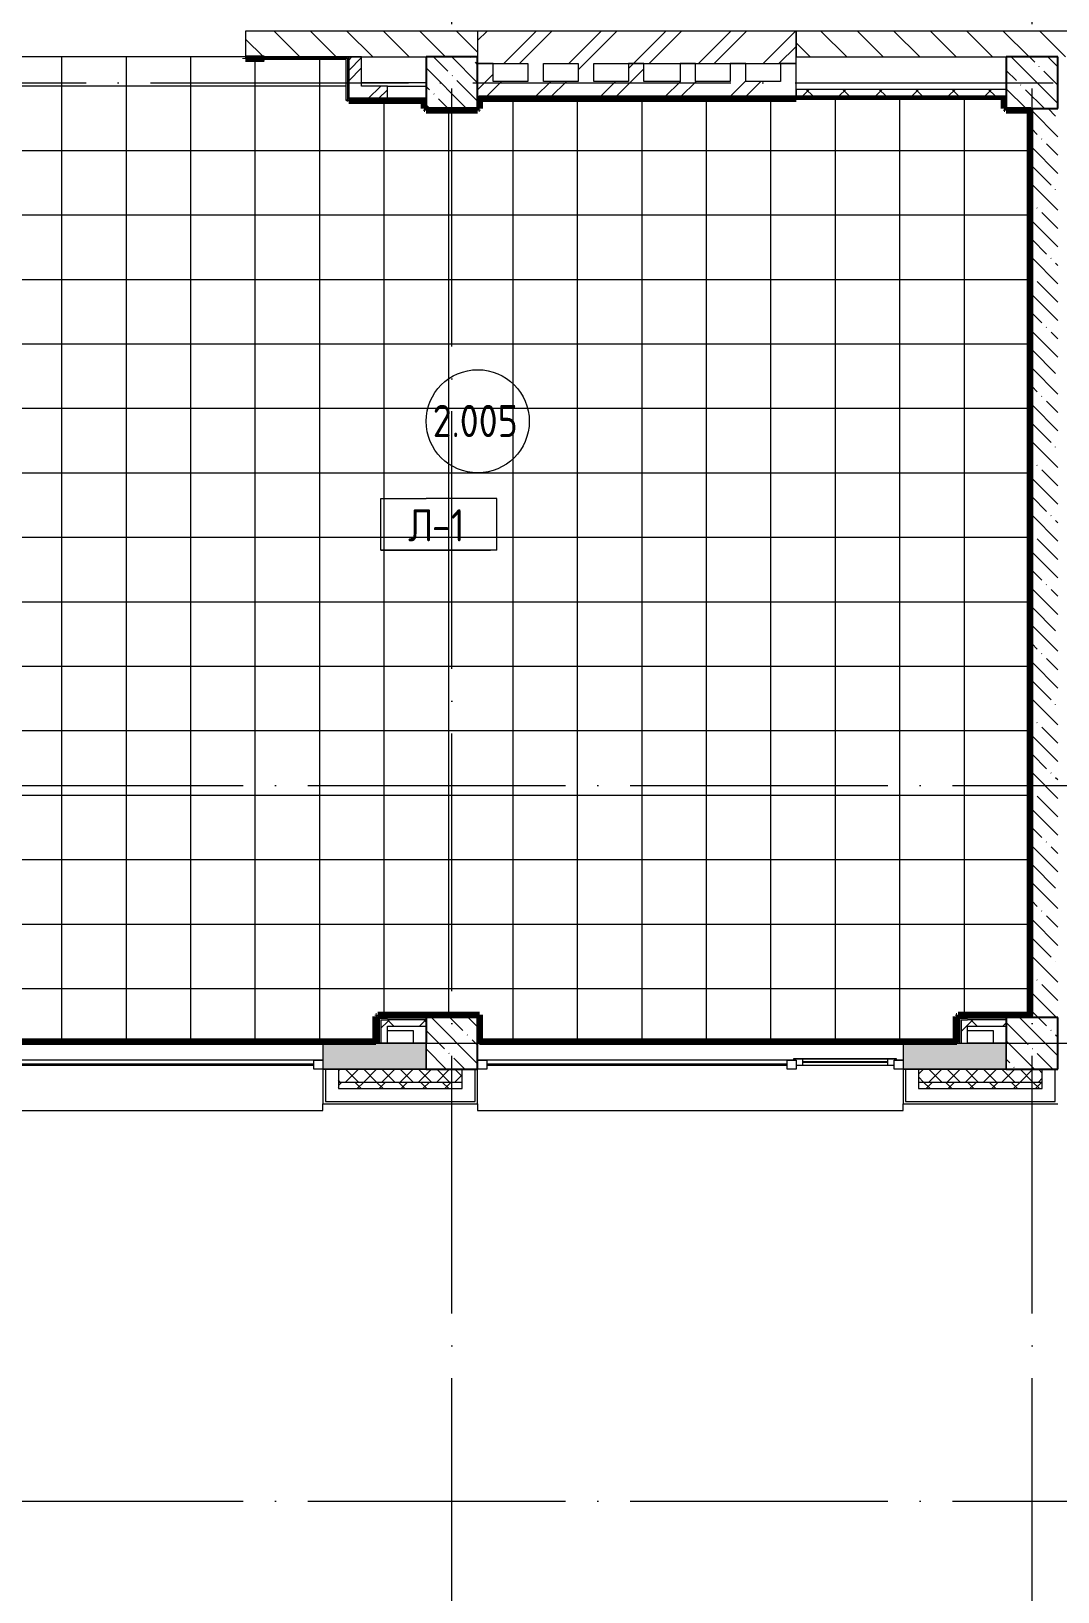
# Model space of a CAD drawing. Header units: millimetres. Extents: x 97 to 214665, y -4577 to 61202.
# Drawn here: x 104285 to 112248, y 39271 to 51375 of the extents above; entities that cross this region are included whole.
import ezdxf

# ---------------------------------------------------------------- set-up
doc = ezdxf.new("R2010")
doc.units = ezdxf.units.MM
doc.linetypes.add('ADSK_Линия сетки', pattern=[2500, 2000, -250, 0, -250])
for name, color, linetype, lineweight in [('A-AREA-____-IDEN', 2, 'Continuous', 20), ('A-FLOR-____-IDEN', 11, 'Continuous', 20), ('A-FLOR-____-OTLN', 192, 'Continuous', 9), ('A-FLOR-____-PATT', 8, 'Continuous', 9), ('A-GENM-____-MCUT', 13, 'Continuous', 9), ('A-GENM-____-OTLN', 13, 'Continuous', 9), ('A-GLAZ-____-MCUT', 151, 'Continuous', 9), ('A-GLAZ-____-OTLN', 151, 'Continuous', 9), ('A-WALL-____-MCUT', 113, 'Continuous', 9), ('A-WALL-____-PATT', 111, 'Continuous', 9), ('A-WALL-FNSH-MCUT', 113, 'Continuous', 9), ('I-WALL-____-OTLN', 2, 'Continuous', 9), ('S-COLS-____-MCUT', 52, 'Continuous', 9), ('S-COLS-____-OTLN', 52, 'Continuous', 9), ('S-GRID-____-OTLN', 1, 'Continuous', 9)]:
    doc.layers.add(name, color=color, linetype=linetype, lineweight=lineweight)
doc.styles.add('GOST Common', font='GOST_Common.ttf', dxfattribs={"width": 0.9, "height": 250})
pattern_1 = [(135, (0, 0), (-141.42136, -141.42136), [])]
pattern_2 = [(45, (0, 0), (-224.5064, 224.5064), []), (45, (79.38, 0), (0, 449.0128), []), (45, (-79.38, 0), (0, 449.0128), [])]
pattern_3 = [(135, (0, 0), (-142.5612, -142.5612), []), (135, (142.56, 0), (-142.5612, -142.5612), [252.016, -50.403, 3.353, -47.05])]
pattern_4 = [(45, (0, 0), (-251.4472, 251.4472), []), (45, (0, 381), (-251.4472, 251.4472), [])]
pattern_5 = [(45, (0, 0), (-141.42136, 141.42136), []), (135, (0, 0), (-141.42136, -141.42136), [])]

# ---------------------------------------------------------------- blocks, each defined once
blk = doc.blocks.new('Окно_СКБ_2Ст1 - Окно_СКБ_2Ст 3300_ОК2-29018968-О_АИ_ПП_4_200_Целиком')
at = {"layer": 'A-GLAZ-____-MCUT', "color": 90}
for p, q in [((-1650, -195), (-1650, -125)), ((-1650, -125), (-1580, -125)), ((-1580, -195), (-1650, -195)), ((-1580, -125), (-1580, -195)), ((750, -195), (750, -125)), ((750, -125), (820, -125)), ((820, -195), (750, -195)), ((820, -195), (800, -195)), ((800, -195), (800, -205)), ((800, -205), (1600, -205)), ((1600, -205), (800, -205)), ((820, -125), (820, -195)), ((1580, -155), (820, -155)), ((820, -155), (820, -195)), ((870, -205), (870, -155)), ((1530, -205), (1530, -155)), ((1580, -195), (1580, -125)), ((1580, -125), (1650, -125)), ((1580, -195), (1580, -155)), ((1650, -195), (1580, -195)), ((1600, -195), (1580, -195)), ((1600, -205), (1600, -195)), ((1650, -125), (1650, -195))]:
    blk.add_line(p, q, dxfattribs=at)
at = {"layer": 'A-GLAZ-____-MCUT', "color": 10, "lineweight": 5}
for p, q in [((750, -155), (-1580, -155)), ((750, -165), (-1580, -165)), ((870, -175), (1530, -175)), ((1530, -185), (870, -185))]:
    blk.add_line(p, q, dxfattribs=at)
at = {"layer": 'A-GLAZ-____-OTLN', "color": 10, "lineweight": 5}
for p, q in [((-1650, -195), (800, -195)), ((1600, -195), (1650, -195))]:
    blk.add_line(p, q, dxfattribs=at)
blk = doc.blocks.new('Окно_СКБ_2Ст1 - Окно_СКБ_2Ст 3400-29018936-О_АИ_ПП_4_200_Целиком')
at = {"layer": 'A-GLAZ-____-MCUT', "color": 90}
for p, q in [((-1650, -195), (-1650, -125)), ((-1650, -125), (-1580, -125)), ((-1580, -195), (-1650, -195)), ((-1580, -195), (-1600, -195)), ((-1600, -195), (-1600, -205)), ((-1600, -205), (-800, -205)), ((-800, -205), (-1600, -205)), ((-1580, -125), (-1580, -195)), ((-820, -155), (-1580, -155)), ((-1580, -155), (-1580, -195)), ((-1530, -205), (-1530, -155)), ((-870, -205), (-870, -155)), ((-820, -195), (-820, -125)), ((-820, -125), (-750, -125)), ((-820, -195), (-820, -155)), ((-750, -195), (-820, -195)), ((-800, -195), (-820, -195)), ((-800, -205), (-800, -195)), ((-750, -125), (-750, -195)), ((1580, -195), (1580, -125)), ((1580, -125), (1650, -125)), ((1650, -195), (1580, -195)), ((1650, -125), (1650, -195))]:
    blk.add_line(p, q, dxfattribs=at)
at = {"layer": 'A-GLAZ-____-MCUT', "color": 10, "lineweight": 5}
for p, q in [((-1530, -175), (-870, -175)), ((-870, -185), (-1530, -185)), ((1580, -155), (-750, -155)), ((1580, -165), (-750, -165))]:
    blk.add_line(p, q, dxfattribs=at)
at = {"layer": 'A-GLAZ-____-OTLN', "color": 10, "lineweight": 5}
for p, q in [((-1650, -195), (-1600, -195)), ((-800, -195), (1650, -195))]:
    blk.add_line(p, q, dxfattribs=at)
blk = doc.blocks.new('WNW_Отлив1 - Отлив_металлический 2-28598290-О_АИ_ПП_4_200_Целиком')
at = {"layer": 'A-GLAZ-____-OTLN', "color": 10, "lineweight": 5}
for p, q in [((1650, 320), (-1650, 320)), ((-1650, 320), (-1650, 270)), ((1650, 270), (1650, 320))]:
    blk.add_line(p, q, dxfattribs=at)
blk = doc.blocks.new('BSC_Колонна _Прямоугольная - 400x400-V46-О_АИ_ПП_4_200_Целиком')
at = {"layer": 'S-COLS-____-OTLN', "lineweight": 5}
h = blk.add_hatch(dxfattribs=at)
h.set_pattern_fill('FP_82', color=256, style=0, pattern_type=2)
h.set_pattern_definition([(135, (-50050, -50975), (-142.5619, -142.5619), []), (135, (-49907.44, -50975), (-142.5619, -142.5619), [252.016, -50.403, 3.353, -47.05])])
h.paths.add_polyline_path([(-200, -200), (200, -200), (200, 200), (-200, 200), (-200, -125)])
at = {"layer": 'S-COLS-____-MCUT', "color": 130, "lineweight": 25}
for p, q in [((200, 200), (-200, 200)), ((-200, 200), (-200, -122)), ((200, -200), (200, 200)), ((-200, -125), (-200, -200)), ((-200, -200), (200, -200))]:
    blk.add_line(p, q, dxfattribs=at)
blk = doc.blocks.new('BSC_Колонна _Прямоугольная - 400x400-V47-О_АИ_ПП_4_200_Целиком')
at = {"layer": 'S-COLS-____-OTLN', "lineweight": 5}
h = blk.add_hatch(dxfattribs=at)
h.set_pattern_fill('FP_83', color=256, style=0, pattern_type=2)
h.set_pattern_definition([(135, (-54550, -50975), (-142.5619, -142.5619), []), (135, (-54407.44, -50975), (-142.5619, -142.5619), [252.016, -50.403, 3.353, -47.05])])
h.paths.add_polyline_path([(-200, -200), (200, -200), (200, 200), (-200, 200)])
at = {"layer": 'S-COLS-____-MCUT', "color": 130, "lineweight": 25}
for p, q in [((200, 200), (-200, 200)), ((-200, 200), (-200, -200)), ((200, -200), (200, 200)), ((-200, -200), (200, -200))]:
    blk.add_line(p, q, dxfattribs=at)
blk = doc.blocks.new('ASML_АР_Отделка Люка - ВО Отделка люков_Грунтовка 0_Шпатлевка 0_Окраска 0_0-42467640-О_АИ_ПП_4_200_Целиком')
at = {"layer": 'A-GENM-____-MCUT', "color": 130, "lineweight": 25}
for p, q in [((150, 3), (-150, 3)), ((-150, 3), (-150, 0)), ((150, 0), (150, 3)), ((-150, 0), (150, 0))]:
    blk.add_line(p, q, dxfattribs=at)
blk = doc.blocks.new('0083_СОШ675_АР_R22_rvt-1-О_АИ_ПП_4_200_Целиком')
at = {"layer": 'A-WALL-____-PATT', "lineweight": 5}
h = blk.add_hatch(dxfattribs=at)
h.set_pattern_fill('FP_8', color=10, style=0, pattern_type=2)
h.set_pattern_definition(pattern_1)
h.paths.add_polyline_path([(50251, 51175), (50251, 51375), (48450, 51375), (48450, 51175), (50250, 51175)])
h.paths.add_polyline_path([(45771, 51175), (45950, 51175), (45950, 51375), (45771, 51375)])
h = blk.add_hatch(dxfattribs=at)
h.set_pattern_fill('FP_11', color=10, style=0, pattern_type=2)
h.set_pattern_definition(pattern_4)
h.paths.add_polyline_path([(52369, 51125), (52720, 51125), (52720, 51375), (50250, 51375), (50250, 51125), (51403, 51125)])
h = blk.add_hatch(dxfattribs=at)
h.set_pattern_fill('FP_8', color=10, style=0, pattern_type=2)
h.set_pattern_definition(pattern_1)
h.paths.add_polyline_path([(57260, 51175), (59250, 51175), (59250, 51375), (57260, 51375)])
h.paths.add_polyline_path([(54785, 51175), (55260, 51175), (55260, 51375), (52720, 51375), (52720, 51175), (54750, 51175)])
h = blk.add_hatch(dxfattribs=at)
h.set_pattern_fill('FP_15', color=10, style=0, pattern_type=2)
h.set_pattern_definition(pattern_2)
h.paths.add_polyline_path([(49350, 50850), (49350, 51175), (49250, 51175), (49250, 50850)])
h = blk.add_hatch(dxfattribs=at)
h.set_pattern_fill('FP_11', color=10, style=0, pattern_type=2)
h.set_pattern_definition(pattern_4)
h.paths.add_polyline_path([(50370, 50865), (50370, 51125), (50250, 51125), (50250, 50865)])
h = blk.add_hatch(dxfattribs=at)
h.set_pattern_fill('FP_11', color=10, style=0, pattern_type=2)
h.set_pattern_definition(pattern_4)
h.paths.add_polyline_path([(50760, 50985), (50760, 51125), (50640, 51125), (50640, 50985)])
h = blk.add_hatch(dxfattribs=at)
h.set_pattern_fill('FP_11', color=10, style=0, pattern_type=2)
h.set_pattern_definition(pattern_4)
h.paths.add_polyline_path([(51150, 50985), (51150, 51125), (51030, 51125), (51030, 50985)])
h = blk.add_hatch(dxfattribs=at)
h.set_pattern_fill('FP_11', color=10, style=0, pattern_type=2)
h.set_pattern_definition(pattern_4)
h.paths.add_polyline_path([(51540, 50985), (51540, 51125), (51420, 51125), (51420, 50985)])
h = blk.add_hatch(dxfattribs=at)
h.set_pattern_fill('FP_11', color=10, style=0, pattern_type=2)
h.set_pattern_definition(pattern_4)
h.paths.add_polyline_path([(52330, 50985), (52330, 51125), (52210, 51125), (52210, 50985)])
h = blk.add_hatch(dxfattribs=at)
h.set_pattern_fill('FP_11', color=10, style=0, pattern_type=2)
h.set_pattern_definition(pattern_4)
h.paths.add_polyline_path([(52720, 50865), (52720, 51125), (52600, 51125), (52600, 50865)])
h = blk.add_hatch(dxfattribs=at)
h.set_pattern_fill('FP_11', color=10, style=0, pattern_type=2)
h.set_pattern_definition(pattern_4)
h.paths.add_polyline_path([(50370, 50865), (52600, 50865), (52600, 50985), (50370, 50985)])
h = blk.add_hatch(dxfattribs=at)
h.set_pattern_fill('FP_15', color=10, style=0, pattern_type=2)
h.set_pattern_definition(pattern_2)
h.paths.add_polyline_path([(49550, 50850), (49550, 50950), (49350, 50950), (49350, 50850), (49470, 50850)])
h = blk.add_hatch(dxfattribs=at)
h.set_pattern_fill('FP_20', color=252, style=0, pattern_type=2)
h.set_pattern_definition(pattern_5)
h.paths.add_polyline_path([(52720, 50873), (54350, 50873), (54350, 50923), (52720, 50923)])
h = blk.add_hatch(dxfattribs=at)
h.set_pattern_fill('FP_31', color=10, style=0, pattern_type=2)
h.set_pattern_definition(pattern_3)
h.paths.add_polyline_path([(54550, 43725), (54750, 43725), (54750, 50775), (54550, 50775), (54550, 44004)])
h = blk.add_hatch(dxfattribs=at)
h.set_pattern_fill('FP_20', color=252, style=0, pattern_type=2)
h.set_pattern_definition(pattern_5)
h.paths.add_polyline_path([(49550, 43525), (49550, 43707), (49500, 43707), (49500, 43525)])
h = blk.add_hatch(dxfattribs=at)
h.set_pattern_fill('FP_20', color=252, style=0, pattern_type=2)
h.set_pattern_definition(pattern_5)
h.paths.add_polyline_path([(49850, 43657), (49850, 43707), (49550, 43707), (49550, 43657)])
h = blk.add_hatch(dxfattribs=at)
h.set_pattern_fill('FP_20', color=252, style=0, pattern_type=2)
h.set_pattern_definition(pattern_5)
h.paths.add_polyline_path([(54050, 43525), (54050, 43707), (54000, 43707), (54000, 43525)])
h = blk.add_hatch(dxfattribs=at)
h.set_pattern_fill('FP_20', color=252, style=0, pattern_type=2)
h.set_pattern_definition(pattern_5)
h.paths.add_polyline_path([(54050, 43657), (54350, 43657), (54350, 43707), (54050, 43707)])
h = blk.add_hatch(dxfattribs=at)
h.set_pattern_fill('FP_74', color=10, style=0, pattern_type=2)
h.set_pattern_definition([(50, (0, 0), (364.3679, -31.8783), [38.1, -419.1]), (355, (0, 0), (-70.4859, 382.1133), [30.48, -335.28]), (100.451, (30.36, -2.66), (293.885, 350.2334), [32.38, -356.18]), (46.184, (0, 101.6), (542.1585, -84.0858), [57.15, -628.65]), (96.636, (45.2, 94.6), (474.805, 494.8554), [48.57, -534.27]), (351.184, (0, 101.6), (474.8102, 494.85), [45.72, -502.92]), (21, (50.8, 76.2), (303.2285, -204.5305), [38.1, -419.1]), (326, (50.8, 76.2), (123.6039, 368.376), [30.48, -335.28]), (71.451, (76.07, 59.16), (426.8341, 163.8427), [32.38, -356.18]), (37.5, (0, 0), (6.17665, 169.11015), [16.764, -314.452, 16.764, -323.596, -336.55]), (37.5, (0, 0), (6.17665, 169.11015), [-671.576, 16.764, -319.786]), (7.5, (0, 0), (133.63888, 200.3615), [16.764, -177.292, 16.764, -306.832, -128.27]), (7.5, (0, 0), (133.63888, 200.3615), [-517.652, 16.764, -111.506]), (327.5, (-113.28, 0), (271.18182, -11.45836), [16.764, -110.236, 16.764, -379.476, -525.78]), (327.5, (-113.28, 0), (271.18182, -11.45836), [-523.24, 16.764, -509.016]), (317.5, (-164.08, 0), (296.2585, 50.85285), [16.764, -148.336, 16.764, -246.38, -373.38]), (317.5, (-164.08, 0), (296.2585, 50.85285), [-428.244, 16.764, -356.616])])
h.paths.add_polyline_path([(67170, 43325), (69050, 43325), (69050, 43525), (67050, 43525), (67050, 43325), (67070, 43325)])
h.paths.add_polyline_path([(64650, 43325), (65350, 43325), (65350, 43525), (64650, 43525)])
h.paths.add_polyline_path([(60830, 43325), (60850, 43325), (60850, 43525), (60150, 43525), (60150, 43325), (60730, 43325)])
h.paths.add_polyline_path([(62570, 43325), (63350, 43325), (63350, 43525), (62550, 43525), (62550, 43325)])
h.paths.add_polyline_path([(58070, 43325), (58850, 43325), (58850, 43525), (58050, 43525), (58050, 43325)])
h.paths.add_polyline_path([(54302, 43325), (54350, 43325), (54350, 43525), (53550, 43525), (53550, 43325), (53818, 43325)])
h.paths.add_polyline_path([(49850, 43325), (49850, 43525), (49050, 43525), (49050, 43325), (49470, 43325)])
h.paths.add_polyline_path([(44670, 43325), (45350, 43325), (45350, 43525), (44550, 43525), (44550, 43325), (44638, 43325)])
h.paths.add_polyline_path([(42850, 43325), (42850, 43525), (42150, 43525), (42150, 43325), (42830, 43325)])
h.paths.add_polyline_path([(40773, 43325), (40850, 43325), (40850, 43525), (40050, 43525), (40050, 43325), (40289, 43325)])
h.paths.add_polyline_path([(36350, 43325), (36750, 43325), (36750, 43525), (36350, 43525)])
h.paths.add_polyline_path([(35570, 43325), (35950, 43325), (35950, 43525), (35550, 43525), (35550, 43325)])
h.paths.add_polyline_path([(32075, 43325), (32250, 43325), (32250, 43525), (31450, 43525), (31450, 43325), (31592, 43325)])
h.paths.add_polyline_path([(27727, 43325), (27750, 43325), (27750, 43525), (26950, 43525), (26950, 43325), (27630, 43325)])
h.paths.add_polyline_path([(23250, 43325), (23250, 43525), (22450, 43525), (22450, 43325), (23230, 43325)])
h.paths.add_polyline_path([(24730, 43325), (24850, 43325), (24850, 43525), (24150, 43525), (24150, 43325), (24270, 43325)])
h.paths.add_polyline_path([(18730, 43325), (18750, 43325), (18750, 43525), (17950, 43525), (17950, 43325), (18630, 43325)])
h.paths.add_polyline_path([(13450, 43325), (14250, 43325), (14250, 43525), (13450, 43525)])
h.paths.add_polyline_path([(9730, 43325), (9750, 43325), (9750, 43525), (8950, 43525), (8950, 43325), (9630, 43325)])
h.paths.add_polyline_path([(6467, 43325), (6850, 43325), (6850, 43525), (6150, 43525), (6150, 43325), (6270, 43325)])
h.paths.add_polyline_path([(5018, 43325), (5250, 43325), (5250, 43525), (4450, 43525), (4450, 43325), (4534, 43325)])
h.paths.add_polyline_path([(750, 43325), (750, 43525), (200, 43525), (200, 43325), (730, 43325)])
h = blk.add_hatch(dxfattribs=at)
h.set_pattern_fill('FP_7', color=10, style=0, pattern_type=2)
h.set_pattern_definition([(135, (0, 0), (-84.85281, -84.85281), []), (225, (0, 0), (84.85281, -84.85281), [])])
h.paths.add_polyline_path([(69050, 43175), (69150, 43175), (69150, 43225), (67170, 43225), (67170, 43175), (68797, 43175)])
h.paths.add_polyline_path([(65230, 43175), (65230, 43225), (64770, 43225), (64770, 43175)])
h.paths.add_polyline_path([(63630, 43175), (63630, 43225), (62670, 43225), (62670, 43175)])
h.paths.add_polyline_path([(60730, 43175), (60730, 43225), (60270, 43225), (60270, 43175)])
h.paths.add_polyline_path([(59130, 43175), (59130, 43225), (58170, 43225), (58170, 43175)])
h.paths.add_polyline_path([(54630, 43175), (54630, 43225), (53670, 43225), (53670, 43175)])
h.paths.add_polyline_path([(50130, 43175), (50130, 43225), (49170, 43225), (49170, 43175)])
h.paths.add_polyline_path([(44670, 43175), (45630, 43175), (45630, 43225), (44670, 43225)])
h.paths.add_polyline_path([(42730, 43175), (42730, 43225), (42270, 43225), (42270, 43175)])
h.paths.add_polyline_path([(41130, 43175), (41130, 43225), (40170, 43225), (40170, 43175), (40773, 43175)])
h.paths.add_polyline_path([(36630, 43175), (36630, 43225), (35670, 43225), (35670, 43175)])
h.paths.add_polyline_path([(32130, 43175), (32130, 43225), (31170, 43225), (31170, 43175)])
h.paths.add_polyline_path([(26670, 43175), (27630, 43175), (27630, 43225), (26670, 43225)])
h.paths.add_polyline_path([(24270, 43175), (24730, 43175), (24730, 43225), (24270, 43225)])
h.paths.add_polyline_path([(23130, 43175), (23130, 43225), (22170, 43225), (22170, 43175)])
h.paths.add_polyline_path([(17670, 43175), (18630, 43175), (18630, 43225), (17670, 43225)])
h.paths.add_polyline_path([(13715, 43175), (14130, 43175), (14130, 43225), (13170, 43225), (13170, 43175)])
h.paths.add_polyline_path([(9630, 43175), (9630, 43225), (8670, 43225), (8670, 43175)])
h.paths.add_polyline_path([(6730, 43175), (6730, 43225), (6270, 43225), (6270, 43175)])
h.paths.add_polyline_path([(4170, 43175), (5130, 43175), (5130, 43225), (4170, 43225)])
h.paths.add_polyline_path([(630, 43175), (630, 43225), (-350, 43225), (-350, 43175)])
h = blk.add_hatch(dxfattribs=at)
h.set_pattern_fill('FP_21', color=10, style=0, pattern_type=2)
h.set_pattern_definition([(45, (0, 0), (-70.71068, 70.71068), []), (135, (0, 0), (-70.71068, -70.71068), [])])
h.paths.add_polyline_path([(69150, 43225), (69150, 43325), (67170, 43325), (67170, 43225), (68797, 43225)])
h.paths.add_polyline_path([(64770, 43225), (65230, 43225), (65230, 43325), (64770, 43325), (64770, 43281)])
h.paths.add_polyline_path([(63630, 43225), (63630, 43325), (62670, 43325), (62670, 43225)])
h.paths.add_polyline_path([(60730, 43225), (60730, 43325), (60270, 43325), (60270, 43225)])
h.paths.add_polyline_path([(59130, 43225), (59130, 43325), (58170, 43325), (58170, 43225)])
h.paths.add_polyline_path([(54630, 43225), (54630, 43325), (53670, 43325), (53670, 43225)])
h.paths.add_polyline_path([(49170, 43225), (50130, 43225), (50130, 43325), (49170, 43325), (49170, 43281)])
h.paths.add_polyline_path([(45630, 43225), (45630, 43325), (44670, 43325), (44670, 43225)])
h.paths.add_polyline_path([(42270, 43225), (42730, 43225), (42730, 43325), (42270, 43325), (42270, 43281)])
h.paths.add_polyline_path([(41130, 43225), (41130, 43325), (40170, 43325), (40170, 43225), (40773, 43225)])
h.paths.add_polyline_path([(35670, 43225), (36630, 43225), (36630, 43325), (35670, 43325), (35670, 43281)])
h.paths.add_polyline_path([(32130, 43225), (32130, 43325), (31170, 43325), (31170, 43225)])
h.paths.add_polyline_path([(26670, 43225), (27630, 43225), (27630, 43325), (26670, 43325), (26670, 43281)])
h.paths.add_polyline_path([(24270, 43225), (24730, 43225), (24730, 43325), (24270, 43325), (24270, 43281)])
h.paths.add_polyline_path([(23130, 43225), (23130, 43325), (22170, 43325), (22170, 43225)])
h.paths.add_polyline_path([(17670, 43225), (18630, 43225), (18630, 43325), (17670, 43325), (17670, 43281)])
h.paths.add_polyline_path([(14130, 43225), (14130, 43325), (13170, 43325), (13170, 43225), (13715, 43225)])
h.paths.add_polyline_path([(9630, 43225), (9630, 43325), (8670, 43325), (8670, 43225)])
h.paths.add_polyline_path([(5130, 43225), (5130, 43325), (4170, 43325), (4170, 43225)])
h.paths.add_polyline_path([(6270, 43225), (6730, 43225), (6730, 43325), (6270, 43325), (6270, 43281)])
h.paths.add_polyline_path([(630, 43225), (630, 43325), (-300, 43325), (-300, 43225)])
at = {"layer": 'S-COLS-____-OTLN', "lineweight": 5}
h = blk.add_hatch(dxfattribs=at)
h.set_pattern_fill('FP_31', color=256, style=0, pattern_type=2)
h.set_pattern_definition(pattern_3)
h.paths.add_polyline_path([(49850, 43325), (50250, 43325), (50250, 43725), (49850, 43725), (49850, 43525)])
h = blk.add_hatch(dxfattribs=at)
h.set_pattern_fill('FP_31', color=256, style=0, pattern_type=2)
h.set_pattern_definition(pattern_3)
h.paths.add_polyline_path([(54350, 43325), (54750, 43325), (54750, 43725), (54350, 43725), (54350, 43525)])
at = {"layer": 'A-FLOR-____-OTLN', "color": 90}
for p, q in [((49850, 50975), (49350, 50975)), ((49550, 43625), (49750, 43625)), ((49750, 43625), (49750, 43525)), ((54050, 43625), (54250, 43625)), ((54250, 43625), (54250, 43525)), ((49750, 43525), (49550, 43525)), ((54250, 43525), (54050, 43525))]:
    blk.add_line(p, q, dxfattribs=at)
at = {"layer": 'A-WALL-____-MCUT', "color": 50, "lineweight": 13}
for p, q in [((50251, 51375), (48450, 51375)), ((48450, 51375), (48450, 51175)), ((52720, 51375), (50250, 51375)), ((50250, 51375), (50250, 51175)), ((50251, 51175), (50251, 51375)), ((55260, 51375), (52720, 51375)), ((52720, 51375), (52720, 51175)), ((52720, 51125), (52720, 51375)), ((48450, 51175), (49850, 51175)), ((49350, 51175), (49250, 51175)), ((49250, 51175), (49250, 50850)), ((49350, 50950), (49350, 51175)), ((50370, 51125), (50250, 51125)), ((50250, 51125), (50640, 51125)), ((50370, 50985), (50370, 51125)), ((50640, 51125), (50640, 50985)), ((50760, 50985), (50760, 51125)), ((50760, 51125), (51030, 51125)), ((51030, 51125), (51030, 50985)), ((51150, 50985), (51150, 51125)), ((51150, 51125), (52720, 51125)), ((51540, 51125), (51420, 51125)), ((51420, 51125), (51420, 50985)), ((51540, 50985), (51540, 51125)), ((51940, 51125), (51820, 51125)), ((51820, 51125), (51820, 50985)), ((51940, 50985), (51940, 51125)), ((52330, 51125), (52210, 51125)), ((52210, 51125), (52210, 50985)), ((52330, 50985), (52330, 51125)), ((52720, 51125), (52600, 51125)), ((52600, 51125), (52600, 50985)), ((52720, 51175), (54350, 51175)), ((52720, 50865), (52720, 51125)), ((50640, 50985), (50370, 50985)), ((51030, 50985), (50760, 50985)), ((51420, 50985), (51150, 50985)), ((51820, 50985), (51540, 50985)), ((52210, 50985), (51940, 50985)), ((52600, 50985), (52330, 50985)), ((49250, 50850), (49350, 50850)), ((49550, 50950), (49350, 50950)), ((49350, 50850), (49550, 50850)), ((49550, 50853), (49550, 50950)), ((50250, 50865), (50370, 50865)), ((50370, 50865), (52600, 50865)), ((52600, 50865), (52720, 50865)), ((54350, 50923), (52720, 50923)), ((52720, 50923), (52720, 50873)), ((52720, 50873), (54350, 50873)), ((54550, 50775), (54550, 43725)), ((49500, 43707), (49500, 43525)), ((49500, 43707), (49550, 43707)), ((49850, 43707), (49550, 43707)), ((49850, 43657), (49850, 43707)), ((54000, 43707), (54000, 43525)), ((54000, 43707), (54050, 43707)), ((54350, 43707), (54050, 43707)), ((54350, 43657), (54350, 43707)), ((54550, 43725), (54750, 43725)), ((49550, 43525), (49550, 43657)), ((49550, 43657), (49850, 43657)), ((54050, 43525), (54050, 43657)), ((54050, 43657), (54350, 43657)), ((49850, 43525), (49050, 43525)), ((49050, 43525), (49050, 43325)), ((49500, 43525), (49550, 43525)), ((53975, 43525), (53550, 43525)), ((53550, 43525), (53550, 43325)), ((53975, 43525), (53987, 43525)), ((53987, 43525), (54000, 43525)), ((54350, 43525), (54050, 43525)), ((49070, 43325), (49050, 43325)), ((49050, 43325), (49070, 43325)), ((49170, 43325), (49070, 43325)), ((49070, 43325), (49170, 43325)), ((49850, 43325), (49170, 43325)), ((49170, 43325), (49850, 43325)), ((53570, 43325), (53550, 43325)), ((53550, 43325), (53570, 43325)), ((53670, 43325), (53570, 43325)), ((53570, 43325), (53670, 43325)), ((54350, 43325), (53670, 43325)), ((53670, 43325), (54350, 43325))]:
    blk.add_line(p, q, dxfattribs=at)
at = {"layer": 'A-WALL-____-MCUT', "color": 10, "lineweight": 5}
for p, q in [((52720, 50860), (54350, 50860)), ((49487, 43720), (49487, 43525)), ((49487, 43720), (49500, 43720)), ((49500, 43720), (49550, 43720)), ((49850, 43720), (49550, 43720)), ((53987, 43720), (53987, 43525)), ((53987, 43720), (54000, 43720)), ((54000, 43720), (54050, 43720)), ((54350, 43720), (54050, 43720)), ((49850, 43325), (49850, 43525)), ((54000, 43525), (54050, 43525)), ((54350, 43325), (54350, 43525)), ((49070, 43325), (49070, 43075)), ((49170, 43325), (49170, 43225)), ((49170, 43225), (49170, 43175)), ((49170, 43225), (50130, 43225)), ((50130, 43225), (50130, 43325)), ((50130, 43175), (50130, 43225)), ((50230, 43075), (50230, 43325)), ((53570, 43325), (53570, 43075)), ((53670, 43325), (53670, 43225)), ((53670, 43225), (53670, 43175)), ((53670, 43225), (54630, 43225)), ((54630, 43225), (54630, 43325)), ((54630, 43175), (54630, 43225)), ((54730, 43075), (54730, 43325)), ((49170, 43175), (50130, 43175)), ((53670, 43175), (54630, 43175)), ((49070, 43075), (50230, 43075)), ((53570, 43075), (54730, 43075))]:
    blk.add_line(p, q, dxfattribs=at)
at = {"layer": 'A-WALL-____-MCUT', "color": 90}
for p, q in [((50130, 43325), (49850, 43325)), ((54630, 43325), (54350, 43325))]:
    blk.add_line(p, q, dxfattribs=at)
at = {"layer": 'A-WALL-FNSH-MCUT', "color": 90}
for p, q in [((52720, 50873), (52720, 50860)), ((52720, 50860), (52720, 50848)), ((52720, 50848), (54350, 50848)), ((49487, 43732), (49475, 43732)), ((49475, 43732), (49475, 43525)), ((49500, 43732), (49487, 43732)), ((49550, 43732), (49500, 43732)), ((49850, 43732), (49550, 43732)), ((49850, 43720), (49850, 43732)), ((49850, 43707), (49850, 43720)), ((53987, 43732), (53975, 43732)), ((53975, 43732), (53975, 43525)), ((54000, 43732), (53987, 43732)), ((54050, 43732), (54000, 43732)), ((54350, 43732), (54050, 43732)), ((54350, 43720), (54350, 43732)), ((54350, 43707), (54350, 43720)), ((49475, 43525), (49487, 43525)), ((49487, 43525), (49500, 43525)), ((49050, 43325), (49050, 43055)), ((50230, 43325), (50130, 43325)), ((50250, 43325), (50230, 43325)), ((50250, 43055), (50250, 43325)), ((53550, 43325), (53550, 43055)), ((54730, 43325), (54630, 43325)), ((54750, 43325), (54730, 43325)), ((49050, 43055), (50250, 43055)), ((53550, 43055), (54750, 43055))]:
    blk.add_line(p, q, dxfattribs=at)
at = {"layer": 'I-WALL-____-OTLN', "color": 90}
for p, q in [((49550, 50950), (49850, 50950)), ((45750, 43525), (49050, 43525)), ((50250, 43525), (53550, 43525))]:
    blk.add_line(p, q, dxfattribs=at)
at = {"layer": 'S-COLS-____-MCUT', "color": 130, "lineweight": 25}
for p, q in [((50250, 43725), (49850, 43725)), ((49850, 43725), (49850, 43525)), ((50250, 43325), (50250, 43725)), ((54750, 43725), (54350, 43725)), ((54350, 43725), (54350, 43525)), ((54750, 43325), (54750, 43725)), ((49850, 43325), (50250, 43325)), ((54350, 43325), (54750, 43325))]:
    blk.add_line(p, q, dxfattribs=at)
at = {"layer": 'S-COLS-____-OTLN', "color": 90}
for p, q in [((49850, 43525), (49850, 43325)), ((54350, 43525), (54350, 43325))]:
    blk.add_line(p, q, dxfattribs=at)
at = {"layer": 'A-GENM-____-OTLN', "color": 90, "lineweight": 9, "rotation": 180}
blk.add_blockref('ASML_АР_Отделка Люка - ВО Отделка люков_Грунтовка 0_Шпатлевка 0_Окраска 0_0-42467640-О_АИ_ПП_4_200_Целиком', (49700, 50853), dxfattribs=at)
at = {"layer": 'A-GLAZ-____-OTLN', "color": 90, "lineweight": 9, "rotation": 180}
for name, p in [('Окно_СКБ_2Ст1 - Окно_СКБ_2Ст 3300_ОК2-29018968-О_АИ_ПП_4_200_Целиком', (47400, 43200)), ('Окно_СКБ_2Ст1 - Окно_СКБ_2Ст 3400-29018936-О_АИ_ПП_4_200_Целиком', (51900, 43200)), ('WNW_Отлив1 - Отлив_металлический 2-28598290-О_АИ_ПП_4_200_Целиком', (47400, 43325)), ('WNW_Отлив1 - Отлив_металлический 2-28598290-О_АИ_ПП_4_200_Целиком', (51900, 43325))]:
    blk.add_blockref(name, p, dxfattribs=at)
at = {"layer": 'S-COLS-____-OTLN', "color": 90, "lineweight": 9}
for name, p in [('BSC_Колонна _Прямоугольная - 400x400-V46-О_АИ_ПП_4_200_Целиком', (50050, 50975)), ('BSC_Колонна _Прямоугольная - 400x400-V47-О_АИ_ПП_4_200_Целиком', (54550, 50975))]:
    blk.add_blockref(name, p, dxfattribs=at)
blk = doc.blocks.new('BSC_Колонна _Прямоугольная - ПР-1_Профиль торцевой для плитки-V109-О_АИ_ПП_4_200_Целиком')
at = {"layer": 'S-COLS-____-MCUT'}
for p, q in [((0, 5), (-5, 5)), ((-5, 5), (-5, -5)), ((-5, -5), (0, -5))]:
    blk.add_line(p, q, dxfattribs=at)
blk = doc.blocks.new('BSC_Колонна _Прямоугольная - ПР-1_Профиль торцевой для плитки-V111-О_АИ_ПП_4_200_Целиком')
at = {"layer": 'S-COLS-____-MCUT'}
for p, q in [((5, 5), (0, 5)), ((5, -5), (5, 5)), ((-5, 0), (-5, -5)), ((-5, -5), (5, -5))]:
    blk.add_line(p, q, dxfattribs=at)
blk = doc.blocks.new('ADSK_Марка_Перекрытие - Типоразмер_ADSK_Марка-158127-О_АИ_ПП_4_200_Целиком')
at = {"layer": 'A-FLOR-____-IDEN'}
for p, q in [((-4.5, 4), (-1, 4)), ((-4.5, 0), (-4.5, 4)), ((4.5, 4), (-1, 4)), ((4.5, 0), (4.5, 4)), ((4.5, 0), (-4.5, 0)), ((-4.5, 0), (4, 0))]:
    blk.add_line(p, q, dxfattribs=at)
blk = doc.blocks.new('ADSK_Марка_Помещение_ОдноЗначение - Номер-159740-О_АИ_ПП_4_200_Целиком')
at = {"layer": 'A-AREA-____-IDEN'}
blk.add_circle((0, 0), 4, dxfattribs=at)

msp = doc.modelspace()

# ---------------------------------------------------------------- hatches: boundary and pattern name
at = {"layer": 'A-FLOR-____-PATT'}
h = msp.add_hatch(dxfattribs=at)
h.set_pattern_fill('FP_206', color=256, style=0, pattern_type=2)
h.set_pattern_definition([(270, (92023.1, 47450), (500, 3e-14), []), (0, (92023.1, 47450), (0, 500), [])])
h.paths.add_polyline_path([(111168.114412, 43540.000586), (111460.656671, 43540.000586), (111460.656671, 43732.034954), (111465.656671, 43732.03554), (111465.656671, 43742.03554), (111475.656671, 43742.03554), (111475.656671, 43747.03554), (112033.114412, 43747.03554), (112033.114412, 50760.000586), (111848.09249, 50760.000586), (111847.582528, 50765.000586), (111838.09249, 50765.000586), (111838.09249, 50775.000586), (111833.09249, 50775.329747), (111833.09249, 50847.999414), (110218.114412, 50847.999414), (110218.114412, 50850), (107763.114412, 50850), (107763.114412, 50775), (107758.114412, 50775), (107758.114412, 50765), (107748.114412, 50765), (107748.114412, 50760), (107348.107235, 50760), (107347.582497, 50765), (107338.107235, 50765), (107338.107235, 50775), (107333.107235, 50775), (107333.107235, 50835), (106748.107235, 50835), (106748.107235, 50840), (106743.107235, 50839.806819), (106743.107235, 50835), (106733.107235, 50835), (106733.107235, 50840), (106728.107235, 50840), (106728.107235, 51155), (106093.129157, 51155), (106093.129157, 51160), (105948.114412, 51160), (105948.114412, 51174.999414), (103448.114412, 51174.999414), (103448.114412, 51160), (103263.09249, 51160), (103263.09249, 50775), (103258.09249, 50775), (103258.09249, 50765), (103248.09249, 50765), (103248.09249, 50760), (102863.114412, 50760), (102863.114412, 43740.000586), (103248.114412, 43740.000586), (103248.114412, 43735.000586), (103258.114412, 43735.000586), (103258.114412, 43725.000586), (103263.114412, 43724.194631), (103263.114412, 43540.000586), (106958.114412, 43540.000586), (106958.114412, 43732.03554), (106963.114412, 43732.03554), (106963.114412, 43742.03554), (106973.114412, 43742.03554), (106973.114412, 43747.03554), (107763.114412, 43747.03554), (107763.114412, 43540.000586), (111048.114412, 43540.000586)])
h.paths.add_polyline_path([(112038.114412, 43725), (112048.114412, 43725), (112047.914822, 43732.03554), (111848.09249, 43732.03554), (111848.114412, 43725), (112033.114412, 43725)])
h.paths.add_polyline_path([(107348.114412, 43725), (107748.114412, 43725), (107747.715232, 43732.03554), (107348.09249, 43732.034954), (107348.09249, 43725)])
h.paths.add_polyline_path([(111848.09249, 50775.000586), (111848.114412, 50775.022508), (111848.09249, 50847.999414)])
at = {"layer": 'A-WALL-____-PATT'}
h = msp.add_hatch(color=7, dxfattribs=at)
h.paths.add_polyline_path([(106001.586969, 51165), (106738.107235, 51165), (106738.107235, 51175), (105948.114412, 51175), (105948.114412, 51165)])
h.paths.add_polyline_path([(103448.114412, 51165), (103448.114412, 51175), (103258.09249, 51175), (103258.09249, 51165)])
for points in [[(106743.107235, 50840), (106748.107235, 50840), (106748.107235, 51175), (106738.107235, 51175), (106738.107235, 50845), (106743.107235, 50845)], [(107048.114412, 50840), (107338.107235, 50840), (107338.107235, 50850), (106748.107235, 50850), (106748.107235, 50840), (106967.940181, 50840)], [(107348.107235, 50765), (107348.107235, 50840), (107338.107235, 50840), (107338.107235, 50765)], [(107758.114412, 50765), (107758.114412, 50865), (107748.114412, 50865), (107748.114412, 50765)], [(111838.09249, 50855), (111838.09249, 50865), (107758.114412, 50865), (107758.114412, 50855), (111799.706242, 50855)], [(111838.09249, 50765.000586), (111848.09249, 50765.000586), (111848.09249, 50860), (111838.09249, 50860), (111838.09249, 50775)], [(107748.114412, 50765), (107748.114412, 50775), (107348.107235, 50775), (107348.114412, 50765), (107451.116787, 50765)], [(112038.114412, 50765.000586), (112038.114412, 50775), (111848.09249, 50775.000586), (111848.114412, 50765.000586)], [(112038.114412, 43742.03554), (112048.114412, 43742.03554), (112048.113826, 50775), (112038.114412, 50775), (112038.114412, 44004.354393)], [(106973.114412, 43525.000586), (106973.114412, 43742.03554), (106963.114412, 43742.03554), (106963.114412, 43525.000586), (106967.940181, 43525.000586)], [(106973.114412, 43732.03554), (107748.114412, 43732.03554), (107748.114412, 43742.03554), (106973.114412, 43742.03554)], [(107758.114412, 43535.000586), (107758.114412, 43732.03554), (107748.114412, 43732.03554), (107748.114412, 43535.000586)], [(111475.656671, 43535.000586), (111475.656671, 43742.03554), (111465.656671, 43742.03554), (111465.656671, 43535.000586)], [(111475.656671, 43732.03554), (112048.114412, 43732.03554), (112048.114412, 43742.03554), (111475.656671, 43742.03554)], [(106963.114412, 43525.000586), (106963.114412, 43535.000586), (106548.114412, 43535.000586), (106548.114412, 43525.000586)], [(111048.114412, 43525.000586), (111475.656671, 43525.000586), (111475.656671, 43535.000586), (111048.114412, 43535.000586)]]:
    msp.add_hatch(color=7, dxfattribs=at).paths.add_polyline_path(points)

# ---------------------------------------------------------------- linework, layer by layer
at = {"layer": 'A-FLOR-____-OTLN'}
msp.add_line((105948.114412, 51174.999414), (103448.114412, 51174.999414), dxfattribs=at)
at = {"layer": 'A-WALL-____-MCUT', "color": 7}
for p, q in [((106748.107235, 51175), (105948.114412, 51175)), ((105948.114412, 51175), (105948.114412, 51165)), ((105948.114412, 51165), (106093.129157, 51165)), ((106748.107235, 50850), (106748.107235, 51175)), ((106743.107235, 50840), (107348.107235, 50840)), ((107048.114412, 50850), (106748.107235, 50850)), ((107338.107235, 50850), (107338.107235, 50765)), ((111838.09249, 50865), (107748.114412, 50865)), ((107758.114412, 50765), (107758.114412, 50855)), ((107758.114412, 50855), (111838.09249, 50855)), ((111838.09249, 50860), (111838.09249, 50865)), ((111848.09249, 50860), (111838.09249, 50860)), ((111838.09249, 50855), (111838.09249, 50765.000586)), ((107338.107235, 50765), (107758.114412, 50765)), ((111838.09249, 50765.000586), (112038.114412, 50765.000586)), ((112038.114412, 50775), (112038.114412, 43742.03554)), ((112048.114412, 43732.03554), (112048.114412, 50775)), ((107748.114412, 43742.03554), (106963.114412, 43742.03554)), ((106963.114412, 43742.03554), (106963.114412, 43535.000586)), ((106973.114412, 43732.03554), (107758.114412, 43732.03554)), ((106973.114412, 43525.000586), (106973.114412, 43732.03554)), ((107748.114412, 43742.03554), (107748.114412, 43535.000586)), ((107758.114412, 43535.000586), (107758.114412, 43732.03554)), ((112048.114412, 43742.03554), (111465.656671, 43742.03554)), ((111465.656671, 43742.03554), (111465.656671, 43535.000586)), ((111475.656671, 43732.03554), (112048.114412, 43732.03554)), ((111475.656671, 43525.000586), (111475.656671, 43732.03554)), ((106963.114412, 43535.000586), (106548.114412, 43535.000586)), ((106548.114412, 43535.000586), (106548.114412, 43525.000586)), ((106548.114412, 43525.000586), (106973.114412, 43525.000586)), ((107748.114412, 43535.000586), (107758.114412, 43535.000586)), ((111465.656671, 43535.000586), (111048.114412, 43535.000586)), ((111048.114412, 43535.000586), (111048.114412, 43525.000586)), ((111048.114412, 43525.000586), (111475.656671, 43525.000586))]:
    msp.add_line(p, q, dxfattribs=at)
at = {"layer": 'I-WALL-____-OTLN', "color": 5, "lineweight": 90}
for p, q in [((105948.114412, 51165), (105948.114412, 51160)), ((106093.129157, 51160), (105948.114412, 51160)), ((106748.107235, 50840), (106748.107235, 50835)), ((110218.114412, 50850), (107758.114412, 50850)), ((107763.114412, 50855), (107763.114412, 50775)), ((111833.09249, 50775.000586), (111833.09249, 50847.999414)), ((107333.107235, 50835), (106748.107235, 50835)), ((107333.107235, 50775), (107333.107235, 50835)), ((107333.107235, 50775), (107338.107235, 50775)), ((107348.107235, 50765), (107348.107235, 50760)), ((107748.114412, 50760), (107348.107235, 50760)), ((107748.114412, 50760), (107748.114412, 50765)), ((107758.114412, 50775), (107763.114412, 50775)), ((111833.09249, 50775.000586), (111838.09249, 50775.000586)), ((111848.09249, 50765.000586), (111848.09249, 50760.000586)), ((112038.121531, 50760.000586), (111848.09249, 50760.000586)), ((112033.114412, 43741.946644), (112033.114412, 50765.000586)), ((106958.114412, 43540.000586), (106958.114412, 43732.03554)), ((106963.114412, 43732.03554), (106958.114412, 43732.03554)), ((106973.114412, 43747.03554), (107763.114412, 43747.03554)), ((106973.114412, 43747.03554), (106973.114412, 43742.03554)), ((107763.114412, 43747.03554), (107763.114412, 43540.000586)), ((111460.656671, 43534.880838), (111460.656671, 43732.03554)), ((111465.656671, 43732.03554), (111460.656671, 43732.03554)), ((111475.656671, 43747.03554), (112038.114412, 43747.03554)), ((111475.656671, 43747.03554), (111475.656671, 43742.03554)), ((103258.114412, 43540.000586), (106958.114412, 43540.000586)), ((107763.114412, 43540.000586), (111465.656671, 43540.000586))]:
    msp.add_line(p, q, dxfattribs=at)
at = {"layer": 'I-WALL-____-OTLN'}
for p, q in [((106098.129157, 51165), (106738.107235, 51165)), ((106098.129157, 51165), (106098.129157, 51155)), ((106728.107235, 51155), (106098.129157, 51155)), ((106728.107235, 50840), (106728.107235, 51155)), ((106738.107235, 51165), (106738.107235, 50840)), ((106738.107235, 50840), (106728.107235, 50840)), ((106548.114412, 43525.000586), (103248.114412, 43525.000586)), ((103258.114412, 43535.000586), (106548.114412, 43535.000586)), ((111048.114412, 43525.000586), (107748.114412, 43525.000586)), ((107758.114412, 43535.000586), (111048.114412, 43535.000586))]:
    msp.add_line(p, q, dxfattribs=at)
at = {"layer": 'S-GRID-____-OTLN', "linetype": 'ADSK_Линия сетки'}
for p, q in [((107548.114412, -3572.657751), (107548.114412, 60644.999414)), ((112048.114412, -3572.657751), (112048.114412, 60644.999414)), ((55209.102261, 50975.000586), (212576.668489, 50975.000586)), ((53928.563196, 45525.000586), (213846.668489, 45525.000586)), ((53939.102261, 43525.000586), (213846.668489, 43525.000586)), ((53928.563196, 39975.000586), (213846.668489, 39975.000586))]:
    msp.add_line(p, q, dxfattribs=at)

# ---------------------------------------------------------------- block references
at = {"color": 250, "lineweight": 5}
msp.add_blockref('0083_СОШ675_АР_R22_rvt-1-О_АИ_ПП_4_200_Целиком', (57498.114412, 0), dxfattribs=at)
at = {"layer": 'A-AREA-____-IDEN', "xscale": 99.99999999999993, "yscale": 99.99999999999993, "zscale": 99.99999999999993}
msp.add_blockref('ADSK_Марка_Помещение_ОдноЗначение - Номер-159740-О_АИ_ПП_4_200_Целиком', (107748.752091, 48349.424148), dxfattribs=at)
at = {"layer": 'A-FLOR-____-IDEN', "xscale": 99.99999999999993, "yscale": 99.99999999999993, "zscale": 99.99999999999993}
msp.add_blockref('ADSK_Марка_Перекрытие - Типоразмер_ADSK_Марка-158127-О_АИ_ПП_4_200_Целиком', (107448.114412, 47349.999707), dxfattribs=at)
at = {"layer": 'S-COLS-____-OTLN'}
for name, p in [('BSC_Колонна _Прямоугольная - ПР-1_Профиль торцевой для плитки-V109-О_АИ_ПП_4_200_Целиком', (106098.129157, 51160)), ('BSC_Колонна _Прямоугольная - ПР-1_Профиль торцевой для плитки-V111-О_АИ_ПП_4_200_Целиком', (106738.107235, 50840))]:
    msp.add_blockref(name, p, dxfattribs=at)

# ---------------------------------------------------------------- texts
at = {"layer": 'A-AREA-____-IDEN', "lineweight": 9, "insert": (107399.544833, 48477.14922), "char_height": 250, "width": 858.6073125, "attachment_point": 1, "style": 'GOST Common'}
msp.add_mtext('2.005', dxfattribs=at)
at = {"layer": 'A-FLOR-____-IDEN', "lineweight": 9, "char_height": 250, "attachment_point": 1, "style": 'GOST Common'}
for s, insert, width in [('\\fGOST Common|b0|i0|c204|p34|;\\W.9;Л', (107208.433566, 47667.837281), 223.6708125), ('-1', (107392.980441, 47667.837281), 331.898625)]:
    msp.add_mtext(s, dxfattribs=dict(at, insert=insert, width=width))

doc.saveas('drawing.dxf')
